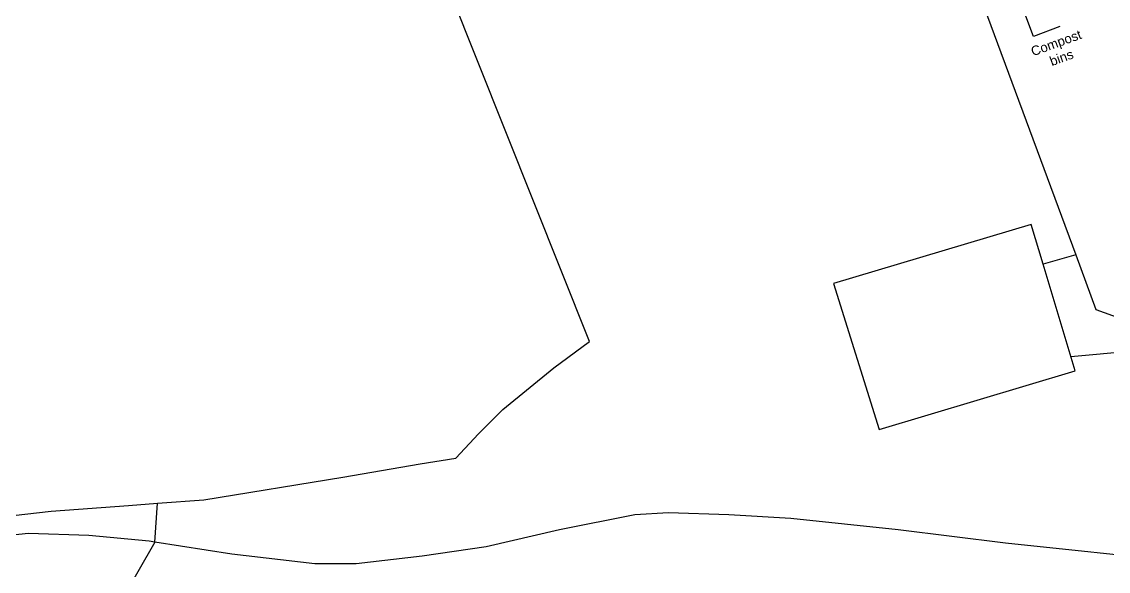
# Model space of a CAD drawing. Header units: metres. Extents: x 230335 to 230730, y 242537 to 242792.
# Drawn here: x 230523.8 to 230581.5, y 242704.9 to 242734.1 of the extents above; entities that cross this region are included whole.
import ezdxf

# ---------------------------------------------------------------- set-up
doc = ezdxf.new("R2010")
doc.units = ezdxf.units.M
doc.linetypes.add('GDI_SOLID_1250_0', pattern=[0])
for name, color, linetype, lineweight, true_color in [('1 Forest Garden ... Area names', 1, 'Continuous', 25, 0xff0000), ('Boundary', 96, 'Continuous', 25, 0x008000), ('Service ... Electricity', 1, 'Continuous', 25, 0xff0000)]:
    doc.layers.add(name, color=color, linetype=linetype, lineweight=lineweight, true_color=true_color)
doc.layers.add('Building', color=1, linetype='Continuous', true_color=0xff0000)
doc.layers.add('Road or track', color=140, linetype='Continuous', true_color=0x00bfff)
doc.styles.add('textstyle36', font='')
doc.styles.get('textstyle36').set_extended_font_data('Arial')

msp = doc.modelspace()

# ---------------------------------------------------------------- linework, layer by layer
at = {"layer": '1 Forest Garden ... Area names', "color": 1, "true_color": 0xff0000}
for p, q in [((230577.516, 242733.284), (230576.671, 242735.53)), ((230578.92, 242733.812), (230577.516, 242733.284))]:
    msp.add_line(p, q, dxfattribs=at)
at = {"layer": 'Boundary', "linetype": 'GDI_SOLID_1250_0'}
for p, q in [((230579.76, 242721.69), (230580.83, 242718.78)), ((230580.83, 242718.78), (230594.73, 242713.78))]:
    msp.add_line(p, q, dxfattribs=at)
for points in [[(230530.978, 242708.496), (230533.43, 242708.68), (230540.83, 242709.88), (230544.93, 242710.58), (230546.83, 242710.88), (230548.03, 242712.18), (230549.33, 242713.48), (230552.03, 242715.68), (230553.93, 242717.08), (230545.03, 242739.38), (230567.63, 242750.38)], [(230567.63, 242750.38), (230572.03, 242742.58), (230579.76, 242721.69)], [(230463.99, 242736.14), (230464.43, 242733.98), (230466.63, 242722.98), (230467.23, 242719.68), (230467.83, 242716.48), (230467.93, 242716.28), (230468.73, 242713.88), (230469.43, 242712.48), (230470.23, 242711.18), (230471.33, 242710.08), (230472.33, 242709.28), (230472.63, 242709.08), (230474.33, 242708.58), (230476.13, 242708.28), (230498.13, 242707.78), (230504.63, 242707.48), (230511.13, 242707.28), (230514.73, 242707.18), (230518.33, 242707.28), (230525.33, 242708.08), (230529.43, 242708.38), (230530.978, 242708.496)], [(230579.76, 242721.69), (230578.03, 242721.19)], [(230530.84, 242706.43), (230530.978, 242708.496)], [(230593.13, 242708.18), (230591.13, 242707.08), (230588.93, 242706.18), (230586.63, 242705.58), (230585.43, 242705.38), (230576.03, 242706.38), (230570.33, 242707.08), (230564.63, 242707.68), (230561.33, 242707.88), (230558.13, 242707.98), (230556.33, 242707.88), (230552.33, 242707.08), (230548.43, 242706.18), (230545.03, 242705.68), (230541.53, 242705.28), (230539.33, 242705.28), (230534.93, 242705.78), (230530.84, 242706.43)], [(230530.84, 242706.43), (230529.03, 242703.28)]]:
    msp.add_lwpolyline(points, dxfattribs=at)
at = {"layer": 'Building', "linetype": 'GDI_SOLID_1250_0'}
msp.add_lwpolyline([(230578.03, 242721.19), (230577.4, 242723.29), (230566.89, 242720.17), (230569.32, 242712.41), (230579.73, 242715.53), (230578.03, 242721.19)], dxfattribs=at)
at = {"layer": 'Road or track', "linetype": 'GDI_SOLID_1250_0'}
msp.add_lwpolyline([(230530.84, 242706.43), (230530.53, 242706.48), (230527.33, 242706.78), (230524.13, 242706.88), (230517.33, 242706.18)], dxfattribs=at)
at = {"layer": 'Service ... Electricity'}
msp.add_line((230593.804, 242717.62), (230579.509, 242716.265), dxfattribs=at)

# ---------------------------------------------------------------- texts
at = {"layer": '1 Forest Garden ... Area names', "color": 253, "true_color": 0xa0a0a4, "insert": (230578.635, 242733.176), "char_height": 0.5, "attachment_point": 2, "rotation": 20, "style": 'textstyle36'}
msp.add_mtext('Compost\\Pbins', dxfattribs=at)

doc.saveas('drawing.dxf')
